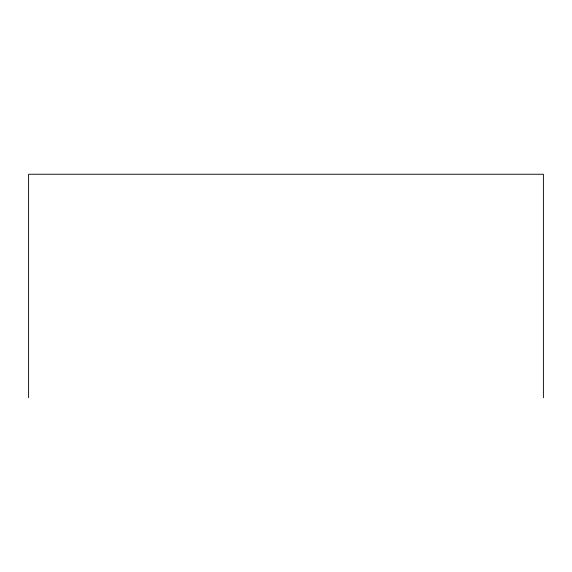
<?xml version="1.0" encoding="UTF-8"?>
<svg xmlns="http://www.w3.org/2000/svg" width="572" height="572" viewBox="0 0 572 572"><rect width="100%" height="100%" fill="white"/><g stroke="black" fill="none" stroke-linecap="round" stroke-linejoin="round"><path stroke-width="0.86" d="M543.4 397.754L543.4 174.245L28.6 174.245L28.6 397.754"/></g></svg>
